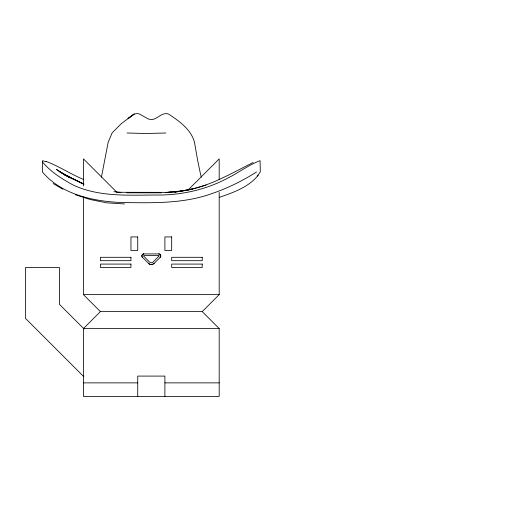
<?xml version="1.0" encoding="UTF-8"?>
<svg xmlns="http://www.w3.org/2000/svg" width="510" height="510" viewBox="0 0 510 510"><rect width="100%" height="100%" fill="white"/><g stroke="black" fill="none" stroke-linecap="round" stroke-linejoin="round"><path stroke-width="0.76" d="M256.562 171.959C242.862 180.623 228.327 187.903 212.989 193.194C183.836 204.006 152.42 202.891 121.858 202.547C93.572 201.431 61.436 194.578 42.387 171.959L42.623 160.631L46.129 161.861M101.413 177.187L108.19 142.22L112.123 132.887L121.227 123.732L134.2 114.023L137.368 113.551L139.612 114.068L148.174 118.926L151.343 119.697C157.545 119.308 161.982 111.728 168.491 114.023C179.182 121.068 190.899 129.272 194.501 142.22C196.452 153.931 198.492 165.642 201.272 177.187M258.806 174.433C249.441 186.909 233.599 192.448 219.332 197.351M257.199 176.001L258.085 174.847M258.972 173.693L260.304 171.959L260.068 160.631C248.612 165.03 238.667 172.667 227.709 178.137C206.811 189.312 183.23 194.801 159.585 195.043C130.675 194.865 100.215 197.67 73.204 185.053C61.914 178.914 50.649 171.876 42.387 161.861M152.586 264.333L154.192 263.345L160.159 257.378C161.44 256.179 160.497 253.846 158.718 253.903L143.565 253.935M188.037 190.032L219.192 158.878L219.192 179.584M202.221 311.597L219.192 328.567L219.192 396.448L83.436 396.448L83.436 328.567L100.406 311.597L202.221 311.597L219.192 294.633L219.192 192.327M253.151 162.492C234.785 171.634 216.814 182.159 196.981 187.871M206.11 185.009L190.357 189.586L185.283 190.453M143.546 253.935C141.978 254.146 141.302 256.313 142.468 257.378L149.213 263.957L150.571 264.473L152.554 264.346M196.242 188.062L190.357 189.586L174.713 192.142L184.556 190.581L167.822 192.359L170.856 192.111M179.188 191.435L193.112 188.643M172.367 191.989L176.154 191.683M165.31 192.429L176.103 191.652M165.903 132.995L145.732 133.524L127.073 132.995M170.958 192.372L117.128 192.289M126.633 192.818L161.236 192.818M83.436 196.981L83.436 294.633L219.192 294.633M83.436 328.567L219.192 328.567M83.436 382.87L137.738 382.87M164.889 382.87L219.192 382.87M124.51 203.949L106.743 202.84L90.136 199.506L75.295 194.718M113.845 191.715L120.959 192.359M46.129 161.415C59.115 166.254 70.769 174.21 83.621 179.494M84.01 184.046L64.534 174.955L83.767 184.231L59.09 171.443L65.656 175.287M67.626 176.441L68.939 177.212M53.136 183.523L62.864 189.248M65.637 175.089L56.419 169.435L63.52 174.12M66.957 175.899L70.246 177.92M116.822 192.264L83.436 158.878L83.436 185.959M83.436 294.633L100.406 311.597M84.054 328.944L59.44 304.33L59.44 267.482L25.5 267.482L25.5 318.387L83.901 376.794M164.889 396.448L164.889 376.087L137.738 376.087L137.738 396.448M142.468 257.378A2.034 2.034 0 0 1 141.876 255.829L141.92 255.491A2.034 2.034 0 0 1 143.909 253.903M154.192 263.345A4.074 4.074 0 0 1 148.435 263.345M160.159 257.378A2.034 2.034 0 0 0 160.752 255.829L160.707 255.491A2.034 2.034 0 0 0 158.718 253.903M159.056 255.944L152.828 262.299L151.413 262.841L149.634 262.146L143.571 255.982L143.909 255.599L158.737 255.599L159.056 255.944M130.649 116.586L127.984 118.53L134.2 114.023L130.649 116.586M137.738 236.933L130.949 236.933L130.949 250.512L137.738 250.512L137.738 236.933M171.679 236.933L164.889 236.933L164.889 250.512L171.679 250.512L171.679 236.933M130.949 257.301L100.406 257.301L100.406 260.693L130.949 260.693L130.949 257.301M202.221 257.301L171.679 257.301L171.679 260.693L202.221 260.693L202.221 257.301M130.949 264.084L100.406 264.084L100.406 267.482L130.949 267.482L130.949 264.084M202.221 264.084L171.679 264.084L171.679 267.482L202.221 267.482L202.221 264.084"/></g></svg>
